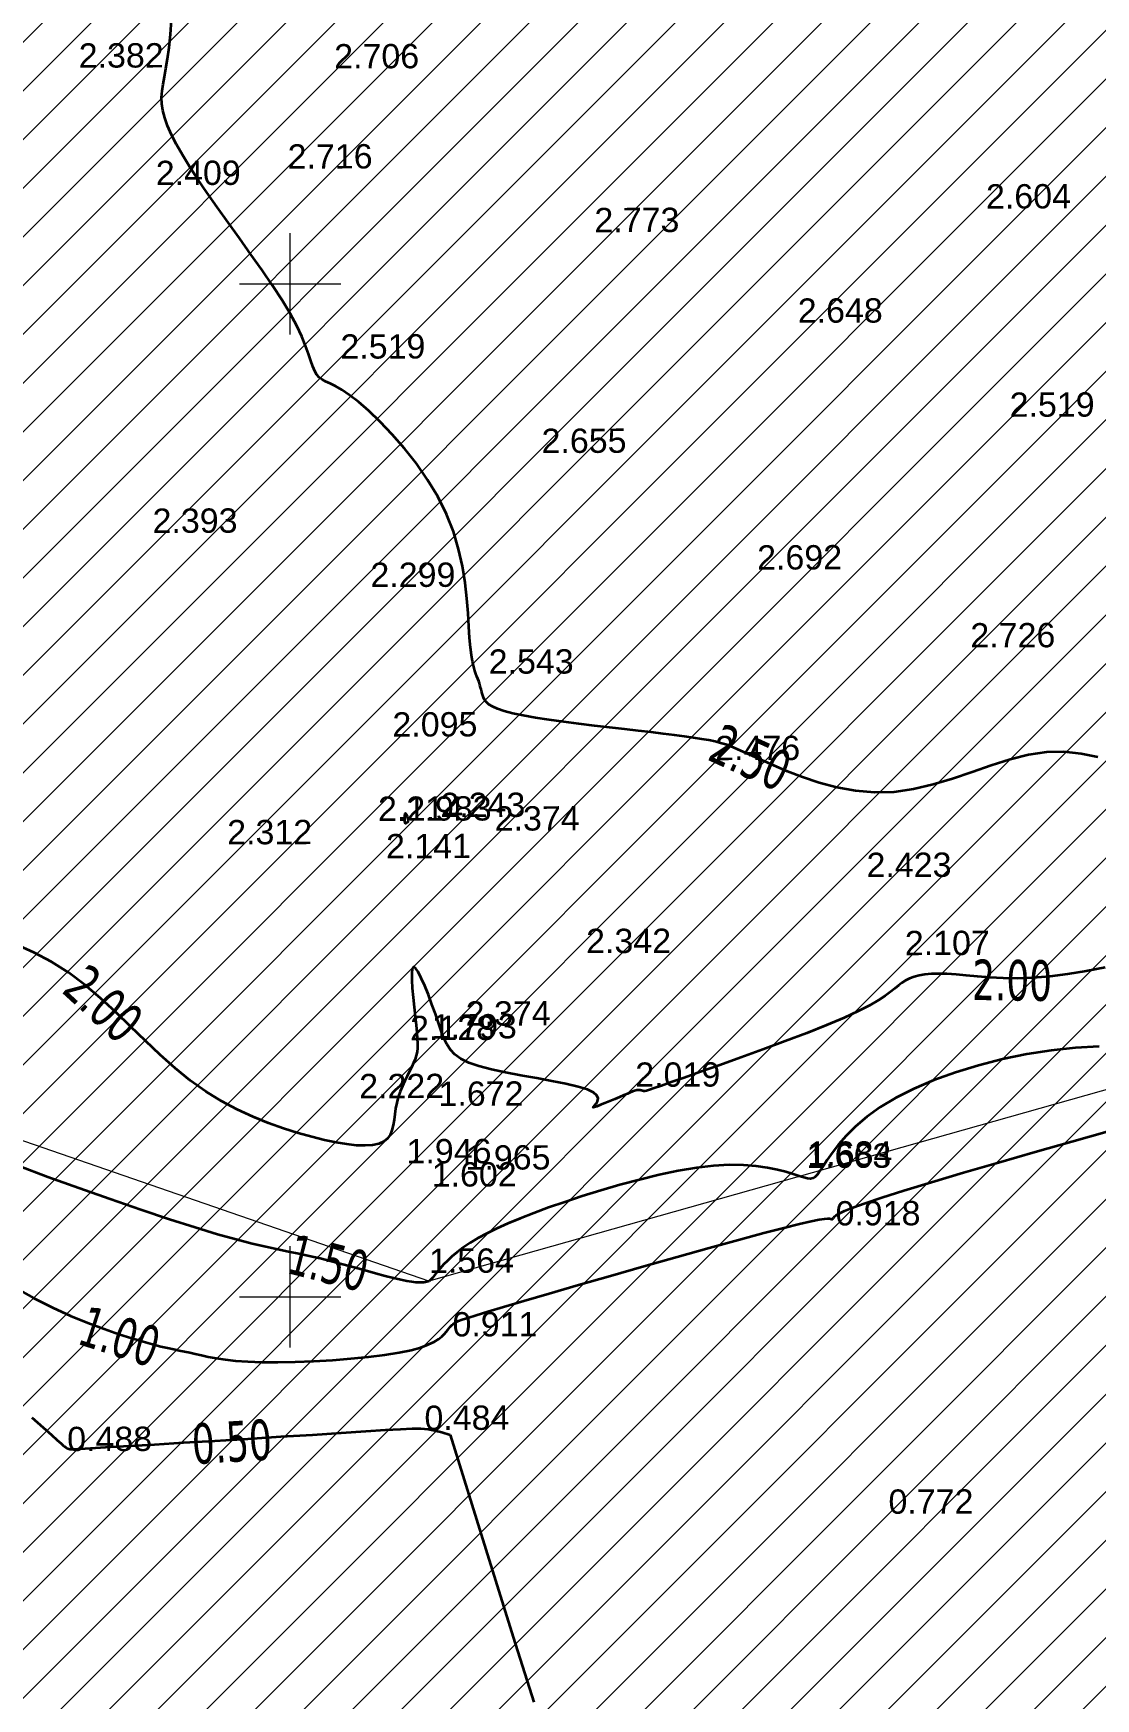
# Model space of a CAD drawing. Header units: millimetres. Extents: x 563604 to 809435, y 2337 to 1331933.
# Drawn here: x 646113 to 672344, y 1206016 to 1247116 of the extents above; entities that cross this region are included whole.
import ezdxf

# ---------------------------------------------------------------- set-up
doc = ezdxf.new("R2010")
doc.units = ezdxf.units.MM
for name, color, linetype, lineweight in [('A-DETL-GENF-1', 1, 'Continuous', 9), ('CD TAI', 7, 'Continuous', 9), ('DM CAI-1', 9, 'Continuous', 35), ('khung-1', 253, 'Continuous', 9), ('MUONG DAT-1', 253, 'Continuous', 9), ('NCD', 7, 'Continuous', 9), ('NCV_TKCS_HIEN TRANG_251226_dwg-1', 253, 'Continuous', 9)]:
    doc.layers.add(name, color=color, linetype=linetype, lineweight=lineweight)
doc.styles.add('Arial', font='arial_0.ttf', dxfattribs={"height": 600.1280242654427})
doc.styles.add('Tahoma', font='tahoma_0.ttf', dxfattribs={"width": 0.75, "height": 1000.213373775738})

# ---------------------------------------------------------------- blocks, each defined once
blk = doc.blocks.new('NCV_TKCS_HIEN TRANG_251226_dwg-1595164-TỔNG THỂ_HIỆN TRẠNG KHU ĐẤT')
at = {"layer": 'DM CAI-1', "flags": 128}
for points in [[(645657.0597064275, 1216160.181101658), (646123.1833567836, 1215900.662713145), (646583.9699379456, 1215670.563984449), (647032.047505948, 1215468.471817948), (647460.0441161155, 1215292.973114739), (647860.5878243409, 1215142.654778334), (648226.3066860907, 1215016.103709975), (648549.8287565478, 1214911.906812747), (648826.2043879386, 1214828.345293092), (649060.1731130005, 1214762.477583648), (649258.8967608042, 1214711.056420552), (649429.5371602792, 1214670.834539656), (649579.2561406385, 1214638.564678375), (649715.2155303855, 1214610.999572843), (649844.5771591589, 1214584.891960476), (649974.5028557461, 1214556.994576983), (650111.8793562882, 1214524.928063488), (650262.4930290387, 1214489.784679923), (650431.8551484693, 1214453.524590923), (650625.4769899037, 1214418.107959139), (650848.8698286653, 1214385.494950766), (651107.5449393679, 1214357.645727743), (651407.0135974769, 1214336.520454706), (651752.7870783157, 1214324.07929629), (652147.055763039, 1214321.860439148), (652578.7264593892, 1214329.714162816), (653033.3850825012, 1214347.068769134), (653496.6175456647, 1214373.352561501), (653954.0097631629, 1214407.993841471), (654391.147649847, 1214450.420911449), (654793.6171197161, 1214500.062073558), (655147.0040867698, 1214556.345630771), (655440.4718722936, 1214618.49427841), (655677.4934226025, 1214684.90828814), (655865.1190908719, 1214753.782324687), (656010.3992302772, 1214823.311052349), (656120.3841939938, 1214891.689136133), (656202.1243356228, 1214957.111240622), (656262.670007914, 1215017.77203054), (656309.0715636167, 1215071.866171889), (656347.4265669867, 1215118.068052478), (656380.0214230511, 1215156.97096481), (656408.1897476334, 1215189.647923052), (656433.2651562731, 1215217.171943786), (656456.581264652, 1215240.616042739), (656479.4716883093, 1215261.053235501), (656503.2700430688, 1215279.5565378), (656529.3099446119, 1215297.19896565), (656561.3595964004, 1215315.63602486), (656612.9255541534, 1215338.853181844), (656699.9489606604, 1215371.41839324), (656838.3709595628, 1215417.899616108), (657044.1326936502, 1215482.864806376), (657333.1753069897, 1215570.8819221), (657721.4399419449, 1215686.518918781), (658224.8677424412, 1215834.343753055), (658851.2652240515, 1216016.551462349), (659575.9003927723, 1216225.845401007), (660365.9066273834, 1216452.556005154), (661188.4173063812, 1216687.013708789), (662010.5658084032, 1216919.548947613), (662799.4855125133, 1217140.492156901), (663522.30979664, 1217340.173771078), (664146.1720398468, 1217508.924225559), (664646.3373929948, 1217639.563993295), (665030.5980948441, 1217734.873693531), (665314.8781568035, 1217800.123985032), (665515.1015904241, 1217840.585525144), (665647.1924065467, 1217861.528971639), (665727.0746165805, 1217868.224982004), (665770.6722319343, 1217865.944214435), (665793.909263875, 1217859.957326422), (665810.2091840476, 1217854.72192594), (665822.9933078795, 1217851.443422642), (665833.1824110345, 1217850.514176668), (665841.6972686079, 1217852.326548725), (665849.4586569731, 1217857.272897963), (665857.3873513676, 1217865.745584663), (665866.404127739, 1217878.136969675), (665877.4297620346, 1217894.839411296), (665894.2328149629, 1217916.877457924), (665931.9729909617, 1217947.80439836), (666008.6577789467, 1217991.805711366), (666142.2946691103, 1218053.066872154), (666350.8911505099, 1218135.773358635), (666652.4547122028, 1218244.110647159), (667064.9928446654, 1218382.264215351), (667606.5130365294, 1218554.419538992), (668286.0130561397, 1218762.34247241), (669076.4517854445, 1218998.120378721), (669941.7783848282, 1219251.42099675), (670845.9420142494, 1219511.912066313), (671752.8918340926, 1219769.261326236), (672626.5770054515, 1220013.136517044)], [(672430.090643302, 1222109.153505212), (671846.1390445378, 1222079.246922871), (671247.4260042094, 1222015.706501706), (670641.9126219883, 1221919.872483428), (670039.2711540855, 1221794.928532605), (669449.1738578472, 1221644.058313241), (668881.29298991, 1221470.445487919), (668345.3008077622, 1221277.273721495), (667850.8695678983, 1221067.72667712), (667407.6715272389, 1220844.98801837), (667022.9312289086, 1220612.614773144), (666694.0823611312, 1220375.657420094), (666416.1108984769, 1220139.539802903), (666184.0028152317, 1219909.685765111), (665992.7440856819, 1219691.519149832), (665837.3206841134, 1219490.463799189), (665712.7185849544, 1219311.943557148), (665613.9237627749, 1219161.382266539), (665535.6686528195, 1219042.835663948), (665471.6715318963, 1218954.887055721), (665415.3971387654, 1218894.751644515), (665360.3102120452, 1218859.644628728), (665299.8754902118, 1218846.781209738), (665227.5577107478, 1218853.376587789), (665136.8216128395, 1218876.645963834), (665021.1319343951, 1218913.804537831), (664874.9193742455, 1218961.657755783), (664696.478471787, 1219015.372043467), (664485.0697274801, 1219069.704072276), (664239.9536415015, 1219119.410513035), (663960.3907131761, 1219159.248036998), (663645.6414433904, 1219183.973314989), (663294.9663316113, 1219188.343018687), (662907.6258778733, 1219167.11381849), (662484.5075972714, 1219116.655836122), (662033.0070637219, 1219039.792993621), (661562.1468650658, 1218940.962662077), (661080.9495902796, 1218824.602213859), (660598.4378277719, 1218695.149021901), (660123.6341660935, 1218557.040456299), (659665.5611937952, 1218414.713890557), (659233.2414992854, 1218272.606696048), (658833.9623329294, 1218134.348915694), (658468.0695926327, 1218000.341278891), (658134.1738381159, 1217870.177185728), (657830.8856293828, 1217743.450036581), (657556.8155260116, 1217619.753231256), (657310.5740881484, 1217498.680170697), (657090.7718752295, 1217379.82425542), (656896.019446975, 1217262.778884948), (656724.8746062588, 1217147.439421177), (656575.6841271501, 1217034.909070666), (656446.7420261622, 1216926.593001493), (656336.3423210856, 1216823.896382591), (656242.77902744, 1216728.224380762), (656164.3461633001, 1216640.982164936), (656099.3377450369, 1216563.574903336), (656046.0477897316, 1216497.407763473), (656002.6959412795, 1216443.402626814), (655967.2043515429, 1216400.548227814), (655937.4208001923, 1216367.350015165), (655911.1930666141, 1216342.313436283), (655886.3689290595, 1216323.943939577), (655860.7961673405, 1216310.746972037), (655832.3225608439, 1216301.227982214), (655798.7958882463, 1216293.892417949), (655757.9019789096, 1216287.748331704), (655706.6788584072, 1216283.814193717), (655642.002603991, 1216283.611078844), (655560.749290216, 1216288.660062794), (655459.7949940503, 1216300.482219714), (655336.0157911845, 1216320.598624462), (655186.287757735, 1216350.530353598), (655007.4869693924, 1216391.798480134), (654797.9990607832, 1216445.195286714), (654562.2478978772, 1216508.597880597), (654306.1669052963, 1216579.154575979), (654035.6895076622, 1216654.013687338), (653756.7491295967, 1216730.323529153), (653475.279195438, 1216805.232414908), (653197.2131299496, 1216875.888659934), (652928.4843573276, 1216939.440577433), (652671.6780981626, 1216994.581499796), (652415.986753798, 1217046.184827946), (652147.2545221131, 1217100.668981712), (651851.3256001364, 1217164.452379506), (651514.0441853218, 1217243.953440589), (651121.254475265, 1217345.590584223), (650658.8006672781, 1217475.782228677), (650112.5269586731, 1217640.946793639), (649475.0111618557, 1217844.896394117), (648765.765547761, 1218081.017930094), (648011.036002418, 1218340.091998293), (647237.0684122816, 1218612.899195295), (646470.1086628129, 1218890.22011754), (645736.4026406084, 1219162.835361466)], [(672575.854261639, 1224056.847252738), (672107.0586028621, 1223971.725668934), (671649.9907049686, 1223896.663320639), (671212.6436124746, 1223839.466746844), (670801.616399239, 1223805.871632181), (670417.9322508149, 1223793.330254053), (670061.2203812465, 1223797.224037632), (669731.1100037266, 1223812.93440582), (669427.2303325832, 1223835.842784641), (669149.2105814349, 1223861.33059813), (668896.6799641841, 1223884.779270609), (668669.267694591, 1223901.57022725), (668466.303230827, 1223907.94336999), (668285.9170074285, 1223903.572516773), (668125.9397036266, 1223888.989962449), (667984.2019987945, 1223864.728002011), (667858.5345717374, 1223831.318930452), (667746.7681016866, 1223789.295044184), (667646.7332674473, 1223739.188637915), (667556.2607486766, 1223681.532006497), (667471.6467754908, 1223616.482467953), (667383.0497845284, 1223542.697430296), (667279.0937635973, 1223458.459324003), (667148.4027010727, 1223362.050579552), (666979.6005846206, 1223251.753627134), (666761.3114020486, 1223125.850897511), (666482.1591414482, 1222982.624821443), (666130.767790911, 1222820.357828981), (665701.284252546, 1222638.717371071), (665209.9470855251, 1222442.910981099), (664678.5177634634, 1222239.531211931), (664128.757760118, 1222035.170617707), (663582.428548678, 1221836.421751148), (663061.2916029006, 1221649.877166396), (662587.1083964009, 1221482.129416597), (662181.640402652, 1221339.771055182), (661861.0967304636, 1221227.64396829), (661619.4770312693, 1221143.58737004), (661445.2285911295, 1221083.689808682), (661326.7986968145, 1221044.039830191), (661252.6346349523, 1221020.725982246), (661211.1836918872, 1221009.836811675), (661190.8931538217, 1221007.460865591), (661180.2103076678, 1221009.686691387), (661169.5410495233, 1221013.209606831), (661157.1257154935, 1221017.152015287), (661143.1632508691, 1221021.243090632), (661127.8526012254, 1221025.21200816), (661111.3927118529, 1221028.787940615), (661093.9825283267, 1221031.70006315), (661075.8209963635, 1221033.677549641), (661057.1070615381, 1221034.449574817), (661037.6121076327, 1221033.636517642), (661015.3972715422, 1221030.423579559), (660988.0961292208, 1221023.887165818), (660953.3422552027, 1221013.103682383), (660908.7692258678, 1220997.149536066), (660852.0106160346, 1220975.101131978), (660780.7000015151, 1220946.034876649), (660692.4709578373, 1220909.027176465), (660586.601305756, 1220863.918770618), (660468.9458543133, 1220813.607732775), (660347.0036567844, 1220761.756472953), (660228.2737672962, 1220712.027397906), (660120.2552392659, 1220668.082916092), (660030.4471271038, 1220633.585436108), (659966.348485221, 1220612.197366272), (659935.4583667506, 1220607.581113761), (659941.392078362, 1220622.293187852), (659972.2299326375, 1220654.46649812), (660012.1684959792, 1220701.128055099), (660045.4043325182, 1220759.304867622), (660056.134008373, 1220826.023946934), (660028.5540888101, 1220898.312302152), (659946.8611392382, 1220973.196944662), (659795.2517247823, 1221047.704882728), (659563.6758566212, 1221119.549086391), (659265.0973267459, 1221189.186356323), (658918.2333732013, 1221257.759451568), (658541.8012340326, 1221326.411133296), (658154.518147143, 1221396.284159839), (657775.101349726, 1221468.521291519), (657422.2680805363, 1221544.265287944), (657114.7355773352, 1221624.658908724), (656866.5107828927, 1221711.08127926), (656672.7594629936, 1221805.856985701), (656523.9370877221, 1221911.546981262), (656410.4991280138, 1222030.712218593), (656322.9010540948, 1222165.913649915), (656251.5983373262, 1222319.712227025), (656187.0464472246, 1222494.668903425), (656119.7008552932, 1222693.344631052), (656042.2915748298, 1222915.632367307), (655956.6467912783, 1223150.753090434), (655866.8692330119, 1223385.259782296), (655777.0616284043, 1223605.705425746), (655691.326705971, 1223798.643003925), (655613.7671943695, 1223950.62549926), (655548.4858219732, 1224048.205894324), (655499.5853171557, 1224077.93717197), (655469.9443092541, 1224031.023357467), (655457.5450348646, 1223917.27264872), (655459.1456305537, 1223751.144286046), (655471.5042330299, 1223547.097511323), (655491.3789798528, 1223319.591563593), (655515.5280073051, 1223083.085685161), (655540.7094532304, 1222852.039116059), (655563.6814541951, 1222640.911096747), (655581.642768291, 1222460.844919618), (655593.55463886, 1222309.720085498), (655598.8189294919, 1222182.100146721), (655596.8375046283, 1222072.548655337), (655587.012227859, 1221975.629162542), (655568.7449639094, 1221885.905221524), (655541.4375763693, 1221797.94038362), (655504.4919293963, 1221706.298201591), (655457.8874552563, 1221606.584973187), (655403.9138590739, 1221498.57798109), (655345.4384136557, 1221383.097254253), (655285.3283919509, 1221260.962820633), (655226.451067334, 1221132.994709039), (655171.6737127539, 1221000.012947997), (655123.8636010174, 1220862.837565464), (655085.8880054991, 1220722.288591103), (655059.2164151621, 1220579.556891484), (655039.7271807533, 1220437.316689332), (655021.900869602, 1220298.613045847), (655000.2180488951, 1220166.491022366), (654969.159285536, 1220043.995680656), (654923.2051462859, 1219934.172081489), (654856.8361986157, 1219840.06528606), (654764.5330095704, 1219764.720356563), (654641.8642530106, 1219710.551596767), (654488.7510304827, 1219677.450283011), (654306.2025520519, 1219664.676933498), (654095.2280260798, 1219671.492069125), (653856.8366612121, 1219697.156208238), (653592.0376672301, 1219740.929870458), (653301.8402526375, 1219802.073574412), (652987.2536267895, 1219879.847839297), (652649.8207498469, 1219974.024787942), (652293.2195905846, 1220086.422955729), (651921.6618681572, 1220219.372480111), (651539.3593021453, 1220375.203498826), (651150.523612271, 1220556.246151032), (650759.3665186822, 1220764.830573189), (650370.099740392, 1221003.286905305), (649986.9349976901, 1221273.945284267), (649612.7836172897, 1221577.296457566), (649245.3553569898, 1221906.473609295), (648881.0595821477, 1222252.770532588), (648516.3056578372, 1222607.481019589), (648147.5029492736, 1222961.898864569), (647771.0608218145, 1223307.31785967), (647383.3886403915, 1223635.031798454), (646980.8957702201, 1223936.334473631), (646561.593007626, 1224203.749937289), (646129.8968729497, 1224434.723275345), (645691.8253173576, 1224627.929832807)], [(672396.8624077309, 1229250.882464562), (671981.4315888316, 1229336.588110786), (671559.9967217256, 1229380.731138206), (671128.7190456492, 1229372.491597392), (670684.7349178881, 1229305.478387885), (670229.0811686363, 1229191.015794192), (669763.7697462793, 1229044.856950502), (669290.8125986349, 1228882.754988164), (668812.2216742303, 1228720.46303995), (668330.0089210253, 1228573.73423948), (667846.1862876893, 1228458.321718674), (667362.7657221816, 1228389.978610299), (666882.445619366, 1228380.055503127), (666410.6701614362, 1228422.292812193), (665953.5699769221, 1228506.028407257), (665517.2756946378, 1228620.600159497), (665107.9179426872, 1228755.345939523), (664731.6273508776, 1228899.603617662), (664394.5345466037, 1229042.711064809), (664102.7701593888, 1229174.006151289), (663859.8408857872, 1229285.070022255), (663658.7576962955, 1229376.456914776), (663489.9076292933, 1229450.964342166), (663343.6777231593, 1229511.389816318), (663210.4550168406, 1229560.530849128), (663080.6265484326, 1229601.184953056), (662944.5793565981, 1229636.149639572), (662792.7004798584, 1229668.222422273), (662617.0426905602, 1229699.784952121), (662416.321695786, 1229731.555446854), (662190.9189371534, 1229763.836263136), (661941.2158550028, 1229796.92975692), (661667.5938912359, 1229831.138285722), (661370.4344863348, 1229866.764206206), (661050.1190817755, 1229904.109875603), (660707.0291187499, 1229943.477651286), (660343.0371068493, 1229985.097040959), (659965.9798333783, 1230028.906160027), (659585.1851540409, 1230074.770277349), (659209.980924683, 1230122.554658944), (658849.6950011507, 1230172.124572534), (658513.6552390058, 1230223.345285418), (658211.1894943782, 1230276.082064891), (657951.6256229718, 1230330.200179386), (657741.6980447855, 1230385.522378582), (657577.7674367141, 1230441.7013468), (657453.6010406569, 1230498.34725287), (657362.9660966679, 1230555.070265198), (657299.6298469305, 1230611.480551481), (657257.3595319245, 1230667.188279272), (657229.9223928396, 1230721.803617828), (657211.085671717, 1230774.936734279), (657195.5314514515, 1230826.356484852), (657181.6011877198, 1230876.466477923), (657168.5511783299, 1230925.829007137), (657155.6377202377, 1230975.006368977), (657142.1171122447, 1231024.560858648), (657127.2456513069, 1231075.054770219), (657110.2796358, 1231127.050400459), (657090.475362964, 1231181.110043721), (657067.3745570093, 1231238.658447392), (657041.6606469065, 1231304.570167737), (657014.3024878867, 1231384.582211637), (656986.2689348974, 1231484.431587679), (656958.5288428859, 1231609.855303033), (656932.0510675091, 1231766.59036458), (656907.804463289, 1231960.373781477), (656886.7578858823, 1232196.942560606), (656868.6414943266, 1232479.952285974), (656848.2306672849, 1232804.732842563), (656819.0620866582, 1233164.532692619), (656774.6724353414, 1233552.600298244), (656708.5983953777, 1233962.184120834), (656614.3766492363, 1234386.532621641), (656485.54387967, 1234818.894263479), (656315.6367690057, 1235252.517507033), (656101.0078076944, 1235680.770011346), (655849.2727195334, 1236097.496221373), (655570.8630365856, 1236496.659777735), (655276.210290914, 1236872.224322894), (654975.7460135882, 1237218.153497468), (654679.9017375223, 1237528.410943353), (654399.108994212, 1237796.960301735), (654143.7993154362, 1238017.765214511), (653922.1373716303, 1238187.420326822), (653733.2203861512, 1238313.044301913), (653573.8787208706, 1238404.386808688), (653440.9427378018, 1238471.1975125), (653331.2427981064, 1238523.226082822), (653241.6092645075, 1238570.222186003), (653168.8724985927, 1238621.935489953), (653109.8628616658, 1238688.115662865), (653060.8342095785, 1238777.123978563), (653015.7343704153, 1238891.768138351), (652967.9346665249, 1239033.467452142), (652910.8064194042, 1239203.64122914), (652837.7209515441, 1239403.70877699), (652742.0495847255, 1239635.089405461), (652617.1636410132, 1239899.202423475), (652456.4344423302, 1240197.46713981), (652255.7959299736, 1240529.749926431), (652021.4325238735, 1240889.705408338), (651762.0912623405, 1241269.435273719), (651486.5191848212, 1241661.041211044), (651203.4633303356, 1242056.624908927), (650921.6707377624, 1242448.288054703), (650649.8884461221, 1242828.132337126), (650396.8634940091, 1243188.259444669), (650169.8069326278, 1243522.329264375), (649969.7858595037, 1243830.23447588), (649796.3313849136, 1244113.425959663), (649648.9746181414, 1244373.354594075), (649527.2466693219, 1244611.471259452), (649430.6786480226, 1244829.22683443), (649358.801663385, 1245028.072197926), (649311.1468262539, 1245209.458230704), (649286.6984465875, 1245375.926686202), (649282.2536393143, 1245534.382820903), (649294.0627198957, 1245692.822766662), (649318.376003651, 1245859.242654482), (649351.4438064672, 1246041.638617212), (649389.5164439477, 1246248.006785003), (649428.8442314118, 1246486.343290563), (649465.6774847467, 1246764.644264184), (649497.3672678251, 1247088.090950179), (649525.6676398695, 1247450.605033605)], [(646078.6336902805, 1212951.742474044), (646358.1796366811, 1212705.185834955), (646563.0588670637, 1212524.098559406), (646705.6092007153, 1212397.842573757), (646798.1684567806, 1212315.779802668), (646853.0744545463, 1212267.272173494), (646882.6650127318, 1212241.68161203), (646899.2779507656, 1212228.370044068), (646913.1839103621, 1212218.448447494), (646926.3848230876, 1212210.024006283), (646938.8154435039, 1212202.952956356), (646950.4105256047, 1212197.091533493), (646961.1048236679, 1212192.295973619), (646970.8330915455, 1212188.422512796), (646979.5300840829, 1212185.327386664), (646987.1305547062, 1212182.866831571), (646993.6081085991, 1212180.908358216), (646999.0917505939, 1212179.364584067), (647003.7493362867, 1212178.159400232), (647007.748720422, 1212177.216700091), (647011.25775888, 1212176.460375038), (647014.4443072568, 1212175.814317741), (647017.4762204391, 1212175.202420589), (647020.5213538808, 1212174.548575824), (647026.5455830526, 1212173.967467183), (647049.7068624974, 1212174.336945221), (647106.9611674838, 1212176.72565241), (647215.2644721452, 1212182.202231933), (647391.5727518924, 1212191.835324842), (647652.8419812843, 1212206.69357432), (648016.0281345964, 1212227.845622698), (648498.0871872392, 1212256.360112163), (649107.4914743431, 1212292.793519923), (649818.7787736073, 1212335.653663116), (650598.0032235861, 1212382.936192196), (651411.2189631176, 1212432.636759745), (652224.4801301882, 1212482.751016501), (653003.8408633523, 1212531.274614478), (653715.3553015899, 1212576.203204981), (654325.0775826037, 1212615.532439174), (654808.7159057021, 1212647.328806124), (655180.5947125007, 1212669.942146659), (655464.6925043755, 1212681.793137382), (655684.9877838381, 1212681.30245589), (655865.4590525486, 1212666.890780347), (656030.084812167, 1212636.97878764), (656202.8435647789, 1212589.987155225), (656407.7138124704, 1212524.336560696)], [(656407.7138123285, 1212524.336561122), (657286.0843260493, 1209695.190928951), (657963.2527251419, 1207533.904885239), (658473.313940322, 1205927.88770392)]]:
    blk.add_lwpolyline(points, dxfattribs=at)
blk.add_lwpolyline([(655387.2323143311, 1227681.236982123), (655351.6457457785, 1227776.329108572), (655324.9582957852, 1227833.750872025), (655305.8845659134, 1227859.606447717), (655293.1391570148, 1227860.000011597), (655285.4366700836, 1227841.035738757), (655281.4917065398, 1227808.817805714), (655280.0188673772, 1227769.450387277), (655279.732754016, 1227729.037659252), (655279.732754016, 1227692.864717459), (655281.0371427387, 1227662.940339346), (655284.8116449282, 1227640.454222661), (655292.4118546777, 1227626.59606572), (655305.1458996658, 1227622.555564851), (655324.3219065774, 1227629.522419081), (655351.2480023816, 1227648.686325872)], close=True, dxfattribs=at)
at = {"layer": 'khung-1'}
for p, q in [((652454.270507656, 1239682.999999771), (652454.270507656, 1242183.000000252)), ((651204.270507345, 1240932.999999941), (653704.2705073993, 1240932.999999941)), ((652454.270507798, 1214682.999999937), (652454.270507798, 1217182.999999708)), ((651204.2705074869, 1215932.999999965), (653704.2705073993, 1215932.999999965))]:
    blk.add_line(p, q, dxfattribs=at)
at = {"layer": 'MUONG DAT-1', "flags": 128}
blk.add_lwpolyline([(695625.2202617426, 1272682.086551124), (694309.1119247843, 1263532.702597301), (696392.0755620204, 1250539.786791015), (697868.0905834538, 1237043.336774513), (702167.5267214634, 1230866.099074849), (709140.5677727625, 1223399.861733828), (714554.0741036966, 1220275.900171564), (719814.0444709416, 1222475.72843327), (719659.213848643, 1219408.702074291), (715154.2565103573, 1218976.028799864), (703169.2120442145, 1221724.476126455), (693335.468528251, 1221136.254719388), (686001.1513577678, 1224428.741721621), (676260.5616663538, 1222080.358737132), (655882.6927849822, 1216317.256494051), (642798.2450243991, 1220839.505193912), (640606.4721363388, 1224799.213510094), (639155.9570073668, 1228291.561660676), (631190.2734858636, 1245733.623447223), (628373.85847283, 1252426.264449606)], dxfattribs=at)
at = {"layer": 'CD TAI', "char_height": 600.1280242654427, "width": 2512.822744633115, "attachment_point": 1, "rotation": 0.13458653618538488, "line_spacing_factor": 0.9417779076525877, "style": 'Arial'}
for s, insert in [('2.382', (647234.0768950939, 1246867.738123186)), ('2.706', (653541.4849114235, 1246848.546765734)), ('2.716', (652392.042511351, 1244376.313112845)), ('2.409', (649137.294403173, 1243969.581529175)), ('2.604', (669634.2687755105, 1243390.843932279)), ('2.773', (659966.3652715612, 1242806.762061074)), ('2.648', (664987.2125038169, 1240572.311236319)), ('2.519', (653695.5350639251, 1239686.298391652)), ('2.519', (670217.7093876255, 1238250.647704577)), ('2.655', (658661.3783411231, 1237358.520040508)), ('2.393', (649057.4342057571, 1235386.539300148)), ('2.692', (663983.7678637728, 1234480.670070319)), ('2.299', (654436.7333531354, 1234050.883831811)), ('2.726', (669248.2078291163, 1232559.178359584)), ('2.543', (657356.3914108269, 1231910.278019374)), ('2.095', (654979.5200911124, 1230359.36086439)), ('2.476', (662948.4024718836, 1229777.032015583)), ('2.214', (654623.3286226463, 1228279.074836131)), ('1.983', (655331.4706889738, 1228283.738897543)), ('2.243', (656162.4413050633, 1228372.709636614)), ('2.312', (650899.8834966772, 1227700.205332713)), ('2.374', (657503.515302239, 1228038.786959288)), ('2.141', (654821.5408199619, 1227355.340725699)), ('2.423', (666684.3475140653, 1226893.567929412)), ('2.342', (659761.1034014997, 1225015.435543054)), ('2.107', (667630.548705621, 1224964.620402765)), ('2.374', (656787.6631710057, 1223226.065834084)), ('2.128', (655415.2104114656, 1222866.765023137)), ('1.793', (655952.2318817418, 1222907.034906672)), ('2.019', (660975.0423212629, 1221716.597844732)), ('2.222', (654158.3047899016, 1221433.503503826)), ('1.672', (656117.1682721827, 1221246.063342152)), ('1.946', (655327.3328138766, 1219825.901555531)), ('1.965', (656784.0106856916, 1219671.289117192)), ('1.663', (665197.7415812452, 1219713.958968925)), ('1.684', (665224.4839759906, 1219767.122980763)), ('1.602', (655948.8119947336, 1219253.237338406)), ('0.918', (665919.3232207283, 1218294.875434956)), ('1.564', (655880.7963073545, 1217124.617639286)), ('0.911', (656462.6067216911, 1215555.644972877)), ('0.484', (655769.9660357516, 1213247.331392047)), ('0.488', (646948.8441659935, 1212725.089931368)), ('0.772', (667226.1230145984, 1211179.827809256))]:
    blk.add_mtext(s, dxfattribs=dict(at, insert=insert))
at = {"layer": 'NCD', "char_height": 1000.213373775738, "width": 2355.813360617694, "attachment_point": 2, "line_spacing_factor": 0.994305556233853, "style": 'Tahoma'}
for s, insert, rotation in [('2.50', (664031.5631818036, 1229704.866231264), 335.5594828465373), ('2.00', (648188.8401524613, 1223539.086367389), 317.4608631289978), ('2.00', (670286.0410773541, 1224248.0255788), 359.374597528845), ('1.50', (653521.1710054555, 1217261.202767481), 345.742942706295), ('1.00', (648400.3714792983, 1215436.197899012), 342.1477844158241), ('0.50', (650983.0267226537, 1212860.541609315), 3.4973440285469377)]:
    blk.add_mtext(s, dxfattribs=dict(at, insert=insert, rotation=rotation))

msp = doc.modelspace()

# ---------------------------------------------------------------- hatches: boundary and pattern name
at = {"layer": 'A-DETL-GENF-1'}
h = msp.add_hatch(dxfattribs=at)
h.set_pattern_fill('FP_1', color=256, style=0, pattern_type=2)
h.set_pattern_definition([(45, (0, 0), (-601.0407640085655, 601.0407640085655), [])])
h.paths.add_polyline_path([(635342.57925094, 1174599.204841875), (739422.0509282753, 1205947.495889248), (719369.7317257151, 1272523.207636075), (710648.3709224504, 1277206.995178279), (619974.0475907796, 1249896.277391734), (615290.2600484244, 1241174.916588367)])

# ---------------------------------------------------------------- block references
at = {"layer": 'NCV_TKCS_HIEN TRANG_251226_dwg-1'}
msp.add_blockref('NCV_TKCS_HIEN TRANG_251226_dwg-1595164-TỔNG THỂ_HIỆN TRẠNG KHU ĐẤT', (0, 0), dxfattribs=at)

doc.saveas('drawing.dxf')
